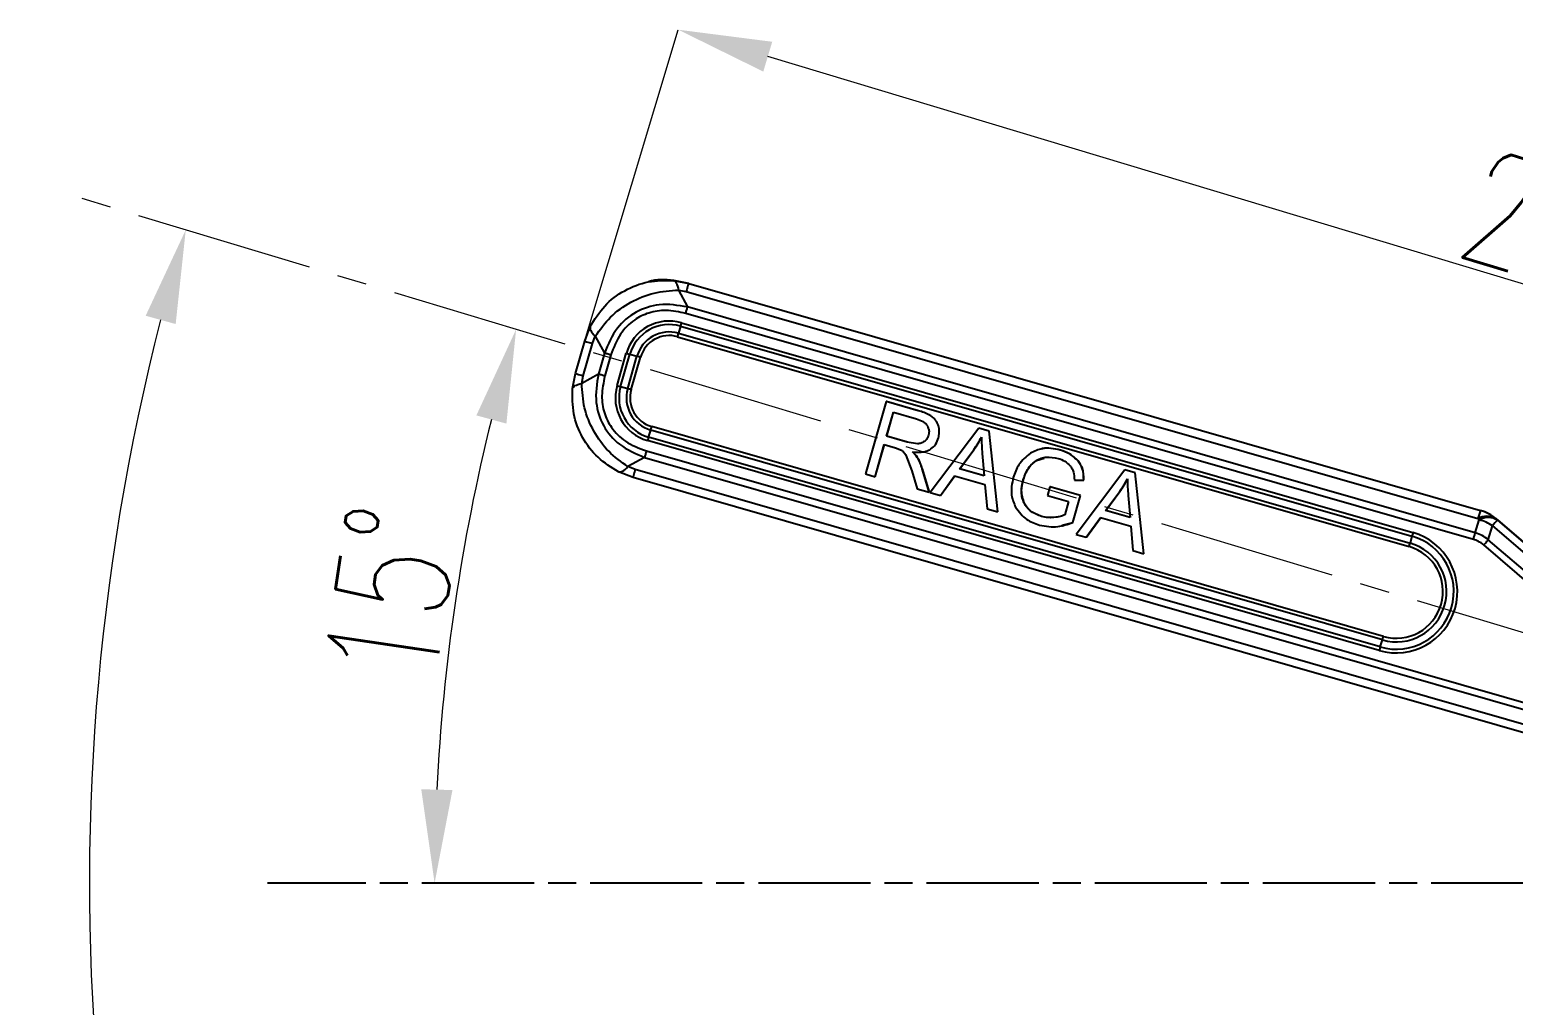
# Model space of a CAD drawing. Header units: millimetres. Extents: x 2448 to 4397, y 790 to 2168.
# Drawn here: x 3868.6 to 4027.4, y 1188.5 to 1292.8 of the extents above; entities that cross this region are included whole.
import ezdxf

# ---------------------------------------------------------------- set-up
doc = ezdxf.new("R2010")
doc.units = ezdxf.units.MM
doc.linetypes.add('AM_ISO08W050', pattern=[18, 12, -1.5, 3, -1.5])
doc.linetypes.add('CENTER2', pattern=[28.575, 19.05, -3.175, 3.175, -3.175])
for name, color, linetype, lineweight in [('AM_5', 3, 'Continuous', 25), ('AM_7', 4, 'AM_ISO08W050', 25), ('单点划线', 1, 'CENTER2', 13), ('标注', 3, 'Continuous', 13)]:
    doc.layers.add(name, color=color, linetype=linetype, lineweight=lineweight)
doc.styles.add('SLDTEXTSTYLE1', font='txt.shx', dxfattribs={"width": 0.7, "bigfont": 'gbcbig.shx'})
doc.dimstyles.new('SLDDIMSTYLE12$0', dxfattribs={"dimtxt": 12, "dimasz": 10, "dimexe": 0, "dimexo": 0.0625, "dimgap": 0.875, "dimtad": 1, "dimdec": 1, "dimlfac": 1.8, "dimrnd": 1e-09, "dimzin": 12, "dimdsep": 46, "dimtxsty": 'SLDTEXTSTYLE1', "dimcen": 0.09, "dimdle": 8.16, "dimclrd": 3, "dimclre": 3, "dimadec": 0, "dimazin": 3, "dimtfac": 1, "dimtdec": 1, "dimtofl": 0, "dimtmove": 0, "dimatfit": 3, "dimfxl": 0, "dimfrac": 2, "dimtolj": 1, "dimlwd": 5, "dimlwe": 5, "dimarcsym": 0})
doc.dimstyles.new('SLDDIMSTYLE12$2', dxfattribs={"dimtxt": 12, "dimasz": 10, "dimexe": 0, "dimexo": 0.0625, "dimgap": 0.875, "dimtad": 1, "dimdec": 1, "dimlfac": 1.8, "dimrnd": 1e-09, "dimzin": 12, "dimdsep": 46, "dimtxsty": 'SLDTEXTSTYLE1', "dimcen": 0.09, "dimdle": 8.16, "dimclrd": 3, "dimclre": 3, "dimadec": 0, "dimazin": 3, "dimtfac": 1, "dimtdec": 1, "dimtofl": 0, "dimtmove": 0, "dimatfit": 3, "dimfxl": 0, "dimfrac": 2, "dimtolj": 1, "dimlwd": 5, "dimlwe": 5, "dimarcsym": 0})

# ---------------------------------------------------------------- blocks, each defined once
blk = doc.blocks.new('*D70')
at = {"layer": 'Defpoints', "color": 0, "transparency": 16777216}
for p in [(3874.05, 1274.83), (3875.18, 1209.97), (4117.46, 1201.52), (4117.46, 1201.52), (3892.17, 1084.1)]:
    blk.add_point(p, dxfattribs=at)
at = {"layer": '标注', "color": 3, "linetype": 'Continuous', "lineweight": 5, "transparency": 16777216}
blk.add_arc((4117.46, 1201.52), 242.43, 165.602, 205.1646, dxfattribs=at)
at = {"layer": '标注', "color": 3, "transparency": 16777216}
for points in [[(3881.05, 1262.24), (3884.26, 1261.35), (3885.34, 1271.43)], [(3899.54, 1099.17), (3896.55, 1097.69), (3902.48, 1089.47)]]:
    blk.add_solid(points, dxfattribs=at)
at = {"layer": '标注', "color": 0, "transparency": 16777216, "insert": (3881.95, 1179.32), "char_height": 10, "attachment_point": 5, "rotation": 275.3833, "style": 'SLDTEXTSTYLE1'}
blk.add_mtext('\\A1;60%%D', dxfattribs=at)
blk = doc.blocks.new('*D71')
at = {"layer": 'AM_5', "color": 3, "linetype": 'Continuous', "lineweight": 5, "transparency": 16777216}
blk.add_arc((4117.36, 1201.55), 205.39, 166.0282, 177.2101, dxfattribs=at)
at = {"layer": 'AM_5', "color": 3, "transparency": 16777216}
for points in [[(3916.44, 1251.58), (3919.65, 1250.7), (3920.69, 1260.78)], [(3913.88, 1211.5), (3910.54, 1211.58), (3911.97, 1201.55)]]:
    blk.add_solid(points, dxfattribs=at)
at = {"layer": 'Defpoints', "color": 0, "transparency": 16777216}
for p in [(3874.05, 1274.83), (3915.86, 1241.35), (3894.08, 1201.55), (4117.46, 1201.52), (4120.61, 1201.55)]:
    blk.add_point(p, dxfattribs=at)
at = {"layer": 'AM_5', "color": 0, "transparency": 16777216, "insert": (3907.36, 1232.48), "char_height": 12, "attachment_point": 5, "rotation": 81.6192, "style": 'SLDTEXTSTYLE1'}
blk.add_mtext('\\A1;15%%D', dxfattribs=at)
blk = doc.blocks.new('*D53')
at = {"layer": 'AM_5', "color": 3, "linetype": 'Continuous', "lineweight": 5, "transparency": 16777216}
for p, q in [((3928.03, 1259.59), (3938.04, 1292.84)), ((4118.08, 1238.62), (3947.62, 1289.96))]:
    blk.add_line(p, q, dxfattribs=at)
at = {"layer": 'AM_5', "color": 3, "lineweight": 5, "transparency": 16777216}
blk.add_line((4117.38, 1201.61), (4127.65, 1235.73), dxfattribs=at)
at = {"layer": 'AM_5', "color": 3, "transparency": 16777216}
for points in [[(3948.1, 1291.55), (3947.14, 1288.36), (3938.04, 1292.84)], [(4118.56, 1240.21), (4117.6, 1237.02), (4127.65, 1235.73)]]:
    blk.add_solid(points, dxfattribs=at)
at = {"layer": 'Defpoints', "color": 0, "transparency": 16777216}
for p in [(3938.04, 1292.84), (3928.01, 1259.53), (4117.36, 1201.55)]:
    blk.add_point(p, dxfattribs=at)
at = {"layer": 'AM_5', "color": 0, "transparency": 16777216, "insert": (4033.01, 1271.42), "char_height": 12, "attachment_point": 5, "rotation": 343.2384, "style": 'SLDTEXTSTYLE1'}
blk.add_mtext('\\A1;225', dxfattribs=at)

msp = doc.modelspace()

# ---------------------------------------------------------------- linework, layer by layer
at = {"color": 7, "linetype": 'Continuous', "lineweight": 25}
for p, q in [((3934.814, 1265.854), (3934.781, 1265.847)), ((3937.532, 1266.009), (3939.16, 1265.701)), ((3939.183, 1265.706), (3937.558, 1266.014)), ((3939.183, 1265.706), (3939.16, 1265.701)), ((3939.16, 1265.701), (4023.875, 1241.407)), ((3939.183, 1265.706), (4023.899, 1241.412)), ((3938.07, 1264.984), (3939.048, 1263.181)), ((3938.07, 1264.984), (3938.885, 1264.83)), ((3938.885, 1264.83), (4023.6, 1240.536)), ((4023.131, 1238.318), (3938.846, 1262.489)), ((4023.333, 1239.011), (3939.048, 1263.181)), ((3928.028, 1259.531), (3928.627, 1261.072)), ((3938.267, 1261.116), (3938.066, 1260.37)), ((3938.267, 1261.116), (4016.558, 1238.665)), ((3938.373, 1261.49), (4016.664, 1239.039)), ((3927.036, 1256.07), (3928.028, 1259.531)), ((3927.874, 1255.816), (3928.866, 1259.277)), ((3928.866, 1259.277), (3929.165, 1260.048)), ((3929.165, 1260.048), (3930.143, 1258.245)), ((3937.961, 1259.996), (4016.252, 1237.544)), ((3938.066, 1260.37), (4016.357, 1237.918)), ((3930.143, 1258.245), (3929.498, 1255.996)), ((3930.831, 1258.046), (3930.186, 1255.796)), ((3931.493, 1254.766), (3932.485, 1258.227)), ((3931.87, 1254.659), (3932.862, 1258.12)), ((3932.633, 1254.447), (3933.625, 1257.908)), ((3932.862, 1258.12), (3933.625, 1257.908)), ((3933.01, 1254.34), (3934.002, 1257.801)), ((3926.727, 1254.444), (3927.036, 1256.07)), ((3929.498, 1255.996), (3927.719, 1255.003)), ((3927.719, 1255.003), (3927.874, 1255.816)), ((3931.87, 1254.659), (3932.633, 1254.447)), ((3960.296, 1253.055), (3958.076, 1245.311)), ((3960.314, 1253.058), (3960.296, 1253.055)), ((3963.722, 1252.072), (3960.296, 1253.055)), ((3963.74, 1252.076), (3960.314, 1253.058)), ((3960.343, 1249.351), (3961.077, 1251.911)), ((3960.36, 1249.355), (3961.092, 1251.907)), ((3961.077, 1251.911), (3963.52, 1251.21)), ((3963.74, 1252.076), (3963.722, 1252.072)), ((3964.936, 1251.625), (3964.918, 1251.621)), ((3934.866, 1249.254), (3935.094, 1250.006)), ((4013.386, 1227.555), (3935.094, 1250.006)), ((4013.495, 1227.93), (3935.204, 1250.381)), ((3970.2, 1250.22), (3965.008, 1243.329)), ((3970.218, 1250.224), (3970.2, 1250.22)), ((3971.303, 1249.904), (3970.2, 1250.22)), ((3971.321, 1249.908), (3970.218, 1250.224)), ((3971.321, 1249.908), (3971.303, 1249.904)), ((3972.239, 1241.255), (3971.303, 1249.904)), ((3972.257, 1241.259), (3971.321, 1249.908)), ((4013.048, 1226.427), (3934.757, 1248.879)), ((4013.157, 1226.803), (3934.866, 1249.254)), ((3959.1, 1245.018), (3960.087, 1248.459)), ((3959.118, 1245.021), (3960.102, 1248.455)), ((3960.087, 1248.459), (3961.28, 1248.117)), ((3960.36, 1249.355), (3960.343, 1249.351)), ((3962.549, 1248.718), (3960.343, 1249.351)), ((3962.567, 1248.722), (3960.36, 1249.355)), ((3961.28, 1248.117), (3961.927, 1247.866)), ((3962.567, 1248.722), (3962.549, 1248.718)), ((3963.634, 1248.536), (3962.549, 1248.718)), ((3968.148, 1245.873), (3969.654, 1247.898)), ((3968.166, 1245.877), (3969.672, 1247.902)), ((3969.672, 1247.902), (3969.654, 1247.898)), ((3976.827, 1247.986), (3976.809, 1247.983)), ((3934.434, 1247.09), (3932.655, 1246.097)), ((3934.434, 1247.09), (4036.5, 1217.821)), ((3934.629, 1247.781), (4036.695, 1218.512)), ((3962.409, 1247.318), (3963.047, 1245.634)), ((3964.372, 1247.695), (3964.39, 1247.699)), ((3970.577, 1247.49), (3970.776, 1245.119)), ((3976.379, 1246.756), (3976.361, 1246.753)), ((3976.379, 1246.756), (3977.19, 1247.005)), ((3978.937, 1247.861), (3978.919, 1247.857)), ((3980.843, 1246.707), (3980.826, 1246.703)), ((3933.206, 1244.938), (3931.663, 1245.538)), ((3933.428, 1245.797), (3932.655, 1246.097)), ((4035.878, 1215.495), (3933.207, 1244.938)), ((4036.099, 1216.354), (3933.428, 1245.797)), ((3958.076, 1245.311), (3959.1, 1245.018)), ((3959.118, 1245.021), (3959.1, 1245.018)), ((3963.047, 1245.634), (3963.608, 1243.725)), ((3964.168, 1245.858), (3964.15, 1245.854)), ((3964.896, 1243.356), (3964.15, 1245.854)), ((3964.913, 1243.359), (3964.168, 1245.858)), ((3966.09, 1243.019), (3967.618, 1245.123)), ((3966.108, 1243.023), (3967.631, 1245.119)), ((3967.618, 1245.123), (3970.849, 1244.196)), ((3968.166, 1245.877), (3968.148, 1245.873)), ((3970.776, 1245.119), (3968.148, 1245.873)), ((3970.776, 1245.129), (3968.166, 1245.877)), ((3985.818, 1245.742), (3980.626, 1238.85)), ((3985.836, 1245.745), (3985.818, 1245.742)), ((3986.921, 1245.425), (3985.818, 1245.742)), ((3986.939, 1245.429), (3985.836, 1245.745)), ((3986.939, 1245.429), (3986.921, 1245.425)), ((3987.857, 1236.777), (3986.921, 1245.425)), ((3987.875, 1236.781), (3986.939, 1245.429)), ((3963.608, 1243.725), (3964.896, 1243.356)), ((3964.913, 1243.359), (3964.896, 1243.356)), ((3965.008, 1243.329), (3966.09, 1243.019)), ((3970.849, 1244.196), (3971.083, 1241.587)), ((3974.976, 1244.707), (3974.958, 1244.703)), ((3977.805, 1243.932), (3977.544, 1243.024)), ((3977.823, 1243.936), (3977.805, 1243.932)), ((3981.077, 1242.994), (3977.805, 1243.932)), ((3981.095, 1242.998), (3977.823, 1243.936)), ((3980.426, 1244.666), (3981.429, 1244.658)), ((3981.447, 1244.662), (3981.429, 1244.658)), ((3983.766, 1241.394), (3985.272, 1243.419)), ((3983.784, 1241.398), (3985.29, 1243.423)), ((3985.29, 1243.423), (3985.272, 1243.419)), ((3966.108, 1243.023), (3966.09, 1243.019)), ((3971.083, 1241.587), (3972.239, 1241.255)), ((3975.071, 1242.193), (3975.053, 1242.189)), ((3977.544, 1243.024), (3979.814, 1242.374)), ((3979.814, 1242.374), (3979.399, 1240.927)), ((3980.255, 1240.128), (3981.077, 1242.994)), ((3980.273, 1240.131), (3981.095, 1242.998)), ((3981.095, 1242.998), (3981.077, 1242.994)), ((3986.195, 1243.012), (3986.395, 1240.641)), ((3972.257, 1241.259), (3972.239, 1241.255)), ((3976.939, 1240.774), (3976.921, 1240.77)), ((3978.449, 1240.683), (3978.431, 1240.679)), ((3978.924, 1240.773), (3978.449, 1240.683)), ((3979.137, 1239.818), (3980.273, 1240.131)), ((3980.273, 1240.131), (3980.255, 1240.128)), ((3981.708, 1238.54), (3983.237, 1240.644)), ((3981.726, 1238.544), (3983.249, 1240.64)), ((3983.237, 1240.644), (3986.467, 1239.717)), ((3983.784, 1241.398), (3983.766, 1241.394)), ((3986.395, 1240.641), (3983.766, 1241.394)), ((3986.394, 1240.65), (3983.784, 1241.398)), ((4023.333, 1239.011), (4023.751, 1240.406)), ((4023.6, 1240.536), (4023.751, 1240.406)), ((4023.875, 1241.407), (4023.899, 1241.412)), ((4025.555, 1240.505), (4025.579, 1240.51)), ((4025.555, 1240.505), (4025.706, 1240.375)), ((4025.717, 1240.394), (4025.564, 1240.523)), ((4025.579, 1240.51), (4025.732, 1240.381)), ((4025.706, 1240.375), (4030.683, 1236.13)), ((4025.732, 1240.381), (4030.709, 1236.135)), ((3979.132, 1239.767), (3979.15, 1239.771)), ((3980.626, 1238.85), (3981.708, 1238.54)), ((3981.726, 1238.544), (3981.708, 1238.54)), ((3986.467, 1239.717), (3986.701, 1237.108)), ((4016.558, 1238.665), (4016.357, 1237.918)), ((4024.726, 1238.284), (4025.172, 1239.774)), ((4025.172, 1239.774), (4030.149, 1235.528)), ((3986.701, 1237.108), (3987.857, 1236.777)), ((4029.607, 1233.14), (4024.24, 1237.718)), ((4030.093, 1233.706), (4024.726, 1238.284)), ((3987.875, 1236.781), (3987.857, 1236.777)), ((4013.157, 1226.803), (4013.386, 1227.555))]:
    msp.add_line(p, q, dxfattribs=at)
for centre, radius, start, end in [((3937.061, 1256.915), 4.759, 73.99917, 164.00247), ((3937.063, 1256.916), 4.37, 73.99917, 164.00247), ((3966.427, 1253.402), 29.197, 163.9172, 164.67984), ((3937.076, 1256.918), 3.59, 73.99917, 164.00247), ((3937.078, 1256.919), 3.201, 73.99917, 164.00247), ((3909.905, 1268.084), 29.199, 343.91719, 344.67981), ((3947.952, 1312.01), 55.963, 253.95603, 254.35706), ((3918.534, 1204.014), 55.967, 73.95602, 74.35704), ((3936.069, 1253.454), 4.76, 164.00083, 253.99752), ((3946.96, 1308.55), 55.963, 253.95603, 254.35706), ((3936.071, 1253.455), 4.37, 164.00075, 253.99756), ((3936.084, 1253.458), 3.591, 164.00075, 253.99757), ((3917.542, 1200.554), 55.967, 73.95602, 74.35704), ((3936.087, 1253.458), 3.201, 164.00056, 253.99766), ((3906.63, 1258.53), 29.714, 343.32882, 344.08236), ((3963.331, 1240.73), 29.714, 163.32881, 164.08236), ((4036.141, 1237.057), 13.015, 160.47239, 164.49357), ((4024.551, 1238.857), 1.93, 58.66161, 119.51448), ((4024.702, 1238.727), 1.93, 58.66153, 119.51425), ((4022.227, 1235.07), 5.55, 57.94933, 74.06129), ((4022.634, 1237.082), 4.5, 49.53467, 73.99864), ((4022.658, 1237.087), 4.5, 49.53467, 73.99864), ((4037.409, 1229.455), 16.006, 136.98242, 139.86093), ((4014.856, 1232.733), 6.56, 254.00246, 74), ((4014.858, 1232.734), 6.17, 254.00238, 74.00008), ((4044.719, 1230.95), 29.198, 163.91719, 164.67983), ((4014.871, 1232.737), 5.391, 254.00253, 73.99993), ((4014.873, 1232.737), 5.001, 254.00255, 73.99991), ((3988.197, 1245.633), 29.198, 343.91719, 344.67983), ((3984.92, 1236.079), 29.715, 343.32883, 344.08237), ((4041.621, 1218.279), 29.713, 163.32879, 164.08235)]:
    msp.add_arc(centre, radius, start, end, dxfattribs=at)
for points, knots in [([(3928.627, 1261.072), (3929.1, 1261.845), (3930.043, 1263.385), (3932.252, 1265.026), (3934.816, 1266.031), (3936.625, 1266.016), (3937.532, 1266.009)], [0, 0, 0, 0, 0.2509207, 0.5000162, 0.7490448, 1, 1, 1, 1]), ([(3937.558, 1266.014), (3936.635, 1266.095), (3935.694, 1266.177), (3934.832, 1265.853), (3934.816, 1265.847)], [0, 0, 0, 0, 0.9811751, 1, 1, 1, 1]), ([(3937.532, 1266.009), (3937.642, 1265.953), (3937.862, 1265.842), (3938.001, 1265.27), (3938.07, 1264.984)], [0, 0, 0, 0, 0.5000005, 1, 1, 1, 1]), ([(3929.165, 1260.048), (3929.671, 1260.759), (3930.678, 1262.176), (3932.914, 1263.767), (3935.451, 1264.822), (3937.195, 1264.93), (3938.07, 1264.984)], [0, 0, 0, 0, 0.2509209, 0.5000162, 0.7490448, 1, 1, 1, 1]), ([(3939.048, 1263.181), (3938.031, 1263.346), (3936.145, 1263.651), (3933.446, 1262.761), (3931.274, 1260.942), (3930.538, 1259.188), (3930.143, 1258.245)], [0, 0, 0, 0, 0.2702915, 0.5008839, 0.7316205, 1, 1, 1, 1]), ([(3938.846, 1262.489), (3938.142, 1262.638), (3936.832, 1262.917), (3934.912, 1262.631), (3933.192, 1261.798), (3931.665, 1260.268), (3931.123, 1258.824), (3930.831, 1258.046)], [0, 0, 0, 0, 0.2085412, 0.3881399, 0.5544367, 0.759769, 1, 1, 1, 1]), ([(3928.627, 1261.072), (3928.608, 1260.946), (3928.569, 1260.692), (3928.966, 1260.263), (3929.165, 1260.048)], [0, 0, 0, 0, 0.49686735, 1, 1, 1, 1]), ([(3929.498, 1255.996), (3929.333, 1254.978), (3929.027, 1253.092), (3929.918, 1250.392), (3931.738, 1248.221), (3933.492, 1247.485), (3934.434, 1247.09)], [0, 0, 0, 0, 0.2705363, 0.5011773, 0.7319034, 1, 1, 1, 1]), ([(3931.663, 1245.538), (3930.889, 1246.012), (3929.347, 1246.956), (3927.705, 1249.166), (3926.701, 1251.73), (3926.718, 1253.537), (3926.727, 1254.444)], [0, 0, 0, 0, 0.2509467, 0.4999848, 0.7490685, 1, 1, 1, 1]), ([(3926.727, 1254.444), (3926.776, 1254.558), (3926.876, 1254.785), (3927.438, 1254.93), (3927.719, 1255.003)], [0, 0, 0, 0, 0.50000085, 1, 1, 1, 1]), ([(3932.655, 1246.097), (3931.941, 1246.605), (3930.518, 1247.616), (3928.924, 1249.854), (3927.872, 1252.389), (3927.77, 1254.13), (3927.719, 1255.003)], [0, 0, 0, 0, 0.2509467, 0.4999847, 0.7490684, 1, 1, 1, 1]), ([(3930.186, 1255.796), (3930.037, 1255.092), (3929.758, 1253.781), (3930.045, 1251.86), (3930.878, 1250.14), (3932.409, 1248.615), (3933.852, 1248.073), (3934.629, 1247.781)], [0, 0, 0, 0, 0.20872371, 0.38836947, 0.55468562, 0.75997191, 1, 1, 1, 1]), ([(3963.52, 1251.21), (3963.768, 1251.127), (3964.126, 1251.005), (3964.522, 1250.721), (3964.645, 1250.539), (3964.703, 1250.454)], [0, 0, 0, 0, 0.5431864, 0.7867589, 1, 1, 1, 1]), ([(3964.918, 1251.621), (3964.728, 1251.709), (3964.341, 1251.89), (3963.931, 1252.011), (3963.722, 1252.072)], [0, 0, 0, 0, 0.4889255, 1, 1, 1, 1]), ([(3964.936, 1251.625), (3964.746, 1251.713), (3964.359, 1251.894), (3963.949, 1252.014), (3963.74, 1252.076)], [0, 0, 0, 0, 0.4889255, 1, 1, 1, 1]), ([(3965.59, 1251.043), (3965.481, 1251.17), (3965.286, 1251.397), (3965.031, 1251.552), (3964.918, 1251.621)], [0, 0, 0, 0, 0.5575462, 1, 1, 1, 1]), ([(3964.703, 1250.454), (3964.772, 1250.293), (3964.875, 1250.056), (3964.881, 1249.711), (3964.844, 1249.548), (3964.825, 1249.465)], [0, 0, 0, 0, 0.508701, 0.7517829, 1, 1, 1, 1]), ([(3965.945, 1250.184), (3965.907, 1250.361), (3965.841, 1250.67), (3965.665, 1250.932), (3965.59, 1251.043)], [0, 0, 0, 0, 0.5738958, 1, 1, 1, 1]), ([(3965.882, 1249.168), (3965.924, 1249.358), (3965.999, 1249.694), (3965.961, 1250.035), (3965.945, 1250.184)], [0, 0, 0, 0, 0.5655054, 1, 1, 1, 1]), ([(3963.095, 1247.676), (3963.357, 1247.651), (3963.843, 1247.604), (3964.53, 1247.704), (3965.132, 1247.973), (3965.63, 1248.471), (3965.795, 1248.928), (3965.882, 1249.168)], [0, 0, 0, 0, 0.2248507, 0.4169148, 0.5876668, 0.7832367, 1, 1, 1, 1]), ([(3964.372, 1248.801), (3964.259, 1248.728), (3964.034, 1248.582), (3963.767, 1248.551), (3963.634, 1248.536)], [0, 0, 0, 0, 0.50112496, 1, 1, 1, 1]), ([(3964.825, 1249.465), (3964.777, 1249.335), (3964.681, 1249.076), (3964.475, 1248.893), (3964.372, 1248.801)], [0, 0, 0, 0, 0.5017512, 1, 1, 1, 1]), ([(3969.654, 1247.898), (3969.819, 1248.135), (3970.123, 1248.572), (3970.371, 1249.043), (3970.484, 1249.259)], [0, 0, 0, 0, 0.5419592, 1, 1, 1, 1]), ([(3969.672, 1247.902), (3969.837, 1248.138), (3970.141, 1248.576), (3970.388, 1249.047), (3970.502, 1249.263)], [0, 0, 0, 0, 0.5419592, 1, 1, 1, 1]), ([(3970.484, 1249.259), (3970.491, 1248.971), (3970.506, 1248.38), (3970.553, 1247.791), (3970.577, 1247.49)], [0, 0, 0, 0, 0.4886907, 1, 1, 1, 1]), ([(3978.919, 1247.857), (3978.589, 1247.934), (3977.963, 1248.081), (3976.843, 1248.07), (3976.148, 1247.74), (3975.732, 1247.543)], [0, 0, 0, 0, 0.308178, 0.5862676, 1, 1, 1, 1]), ([(3978.937, 1247.861), (3978.609, 1247.932), (3977.985, 1248.068), (3977.246, 1248.118), (3976.901, 1247.978), (3976.839, 1247.953)], [0, 0, 0, 0, 0.4764978, 0.9064737, 1, 1, 1, 1]), ([(3961.927, 1247.866), (3962.007, 1247.802), (3962.2, 1247.649), (3962.331, 1247.44), (3962.409, 1247.318)], [0, 0, 0, 0, 0.4142729, 1, 1, 1, 1]), ([(3964.15, 1245.854), (3964.01, 1246.288), (3963.788, 1246.977), (3963.283, 1247.487), (3963.095, 1247.676)], [0, 0, 0, 0, 0.628575, 1, 1, 1, 1]), ([(3964.168, 1245.858), (3964.028, 1246.292), (3963.806, 1246.981), (3963.301, 1247.491), (3963.113, 1247.68)], [0, 0, 0, 0, 0.628575, 1, 1, 1, 1]), ([(3975.732, 1247.543), (3975.272, 1247.165), (3974.417, 1246.463), (3974.056, 1245.422), (3973.89, 1244.941)], [0, 0, 0, 0, 0.5381648, 1, 1, 1, 1]), ([(3974.958, 1244.703), (3975.113, 1245.132), (3975.335, 1245.751), (3975.88, 1246.413), (3976.203, 1246.641), (3976.361, 1246.753)], [0, 0, 0, 0, 0.5344662, 0.7714045, 1, 1, 1, 1]), ([(3974.976, 1244.707), (3975.145, 1245.191), (3975.429, 1246.01), (3976.104, 1246.54), (3976.379, 1246.756)], [0, 0, 0, 0, 0.5921782, 1, 1, 1, 1]), ([(3976.361, 1246.753), (3976.531, 1246.842), (3976.869, 1247.02), (3977.664, 1247.186), (3978.266, 1247.066), (3978.679, 1246.983)], [0, 0, 0, 0, 0.2394886, 0.4785859, 1, 1, 1, 1]), ([(3978.679, 1246.983), (3978.931, 1246.895), (3979.421, 1246.724), (3979.793, 1246.362), (3979.974, 1246.186)], [0, 0, 0, 0, 0.512975, 1, 1, 1, 1]), ([(3980.826, 1246.703), (3980.531, 1246.982), (3979.978, 1247.506), (3979.256, 1247.745), (3978.919, 1247.857)], [0, 0, 0, 0, 0.5318982, 1, 1, 1, 1]), ([(3980.843, 1246.707), (3980.549, 1246.985), (3979.996, 1247.509), (3979.274, 1247.749), (3978.937, 1247.861)], [0, 0, 0, 0, 0.53189815, 1, 1, 1, 1]), ([(3981.429, 1244.658), (3981.424, 1245.092), (3981.417, 1245.837), (3981, 1246.447), (3980.826, 1246.703)], [0, 0, 0, 0, 0.5814657, 1, 1, 1, 1]), ([(3981.447, 1244.662), (3981.442, 1245.096), (3981.435, 1245.841), (3981.018, 1246.451), (3980.843, 1246.707)], [0, 0, 0, 0, 0.5814657, 1, 1, 1, 1]), ([(3931.663, 1245.538), (3931.784, 1245.523), (3932.026, 1245.491), (3932.445, 1245.894), (3932.655, 1246.097)], [0, 0, 0, 0, 0.4968674, 1, 1, 1, 1]), ([(3973.89, 1244.941), (3973.757, 1244.303), (3973.529, 1243.204), (3973.962, 1242.179), (3974.144, 1241.747)], [0, 0, 0, 0, 0.5794862, 1, 1, 1, 1]), ([(3979.974, 1246.186), (3980.05, 1246.086), (3980.204, 1245.885), (3980.408, 1245.376), (3980.418, 1244.956), (3980.426, 1244.666)], [0, 0, 0, 0, 0.23103556, 0.46846759, 1, 1, 1, 1]), ([(3985.272, 1243.419), (3985.437, 1243.656), (3985.741, 1244.093), (3985.989, 1244.564), (3986.102, 1244.78)], [0, 0, 0, 0, 0.54195929, 1, 1, 1, 1]), ([(3985.29, 1243.423), (3985.455, 1243.66), (3985.759, 1244.097), (3986.007, 1244.568), (3986.12, 1244.784)], [0, 0, 0, 0, 0.5419593, 1, 1, 1, 1]), ([(3986.102, 1244.78), (3986.109, 1244.492), (3986.124, 1243.901), (3986.171, 1243.313), (3986.195, 1243.012)], [0, 0, 0, 0, 0.4886908, 1, 1, 1, 1]), ([(3975.053, 1242.189), (3974.978, 1242.369), (3974.825, 1242.735), (3974.716, 1243.597), (3974.859, 1244.249), (3974.958, 1244.703)], [0, 0, 0, 0, 0.2264152, 0.4626215, 1, 1, 1, 1]), ([(3975.071, 1242.193), (3974.933, 1242.626), (3974.668, 1243.457), (3974.876, 1244.302), (3974.976, 1244.707)], [0, 0, 0, 0, 0.520635, 1, 1, 1, 1]), ([(3974.144, 1241.747), (3974.501, 1241.267), (3975.167, 1240.373), (3976.215, 1240.008), (3976.7, 1239.839)], [0, 0, 0, 0, 0.53725916, 1, 1, 1, 1]), ([(3976.921, 1240.77), (3976.52, 1240.919), (3975.937, 1241.137), (3975.342, 1241.696), (3975.149, 1242.026), (3975.053, 1242.189)], [0, 0, 0, 0, 0.5264104, 0.7642346, 1, 1, 1, 1]), ([(3976.939, 1240.774), (3976.485, 1240.94), (3975.707, 1241.224), (3975.258, 1241.908), (3975.071, 1242.193)], [0, 0, 0, 0, 0.5837878, 1, 1, 1, 1]), ([(3976.7, 1239.839), (3977.358, 1239.727), (3978.573, 1239.522), (3979.727, 1239.937), (3980.255, 1240.128)], [0, 0, 0, 0, 0.5424178, 1, 1, 1, 1]), ([(3978.431, 1240.679), (3978.176, 1240.653), (3977.668, 1240.599), (3977.169, 1240.713), (3976.921, 1240.77)], [0, 0, 0, 0, 0.5020846, 1, 1, 1, 1]), ([(3978.449, 1240.683), (3978.163, 1240.655), (3977.654, 1240.605), (3977.157, 1240.722), (3976.939, 1240.774)], [0, 0, 0, 0, 0.5618251, 1, 1, 1, 1]), ([(3979.399, 1240.927), (3979.288, 1240.882), (3978.977, 1240.757), (3978.644, 1240.71), (3978.431, 1240.679)], [0, 0, 0, 0, 0.3598376, 1, 1, 1, 1]), ([(4024.726, 1238.284), (4024.51, 1238.442), (4024.082, 1238.754), (4023.581, 1238.926), (4023.333, 1239.011)], [0, 0, 0, 0, 0.50495342, 1, 1, 1, 1]), ([(4024.24, 1237.718), (4024.047, 1237.864), (4023.707, 1238.122), (4023.305, 1238.259), (4023.131, 1238.318)], [0, 0, 0, 0, 0.56777287, 1, 1, 1, 1])]:
    msp.add_open_spline(points, degree=3, knots=knots, dxfattribs=at)
for points in [[(3939.16, 1265.701), (3939.144, 1265.661), (3939.112, 1265.581), (3938.961, 1265.08), (3938.885, 1264.83)], [(3938.846, 1262.489), (3938.865, 1262.555), (3938.904, 1262.689), (3938.959, 1262.879), (3939.009, 1263.05), (3939.035, 1263.138), (3939.048, 1263.181)], [(3928.028, 1259.531), (3928.062, 1259.518), (3928.13, 1259.494), (3928.621, 1259.349), (3928.866, 1259.277)], [(3930.831, 1258.046), (3930.765, 1258.065), (3930.631, 1258.103), (3930.442, 1258.158), (3930.272, 1258.207), (3930.186, 1258.232), (3930.143, 1258.245)], [(3927.036, 1256.07), (3927.07, 1256.058), (3927.138, 1256.033), (3927.629, 1255.889), (3927.874, 1255.816)], [(3930.186, 1255.796), (3930.12, 1255.816), (3929.986, 1255.854), (3929.797, 1255.908), (3929.627, 1255.958), (3929.541, 1255.983), (3929.498, 1255.996)], [(3934.629, 1247.781), (3934.61, 1247.714), (3934.572, 1247.581), (3934.518, 1247.392), (3934.47, 1247.221), (3934.446, 1247.134), (3934.434, 1247.09)], [(3933.428, 1245.797), (3933.36, 1245.549), (3933.226, 1245.051), (3933.213, 1244.976), (3933.207, 1244.938)], [(4023.131, 1238.318), (4023.15, 1238.385), (4023.189, 1238.519), (4023.244, 1238.708), (4023.294, 1238.88), (4023.32, 1238.967), (4023.333, 1239.011)], [(4024.24, 1237.718), (4024.287, 1237.774), (4024.382, 1237.884), (4024.516, 1238.041), (4024.636, 1238.181), (4024.696, 1238.25), (4024.726, 1238.284)]]:
    msp.add_open_spline(points, degree=3, dxfattribs=at)
at = {"layer": 'AM_7'}
msp.add_line((4120.611, 1201.547), (3894.079, 1201.547), dxfattribs=at)
at = {"layer": '单点划线'}
msp.add_line((4117.462, 1201.515), (3874.048, 1274.829), dxfattribs=at)

# ---------------------------------------------------------------- dimensions: what is measured, and where the dimension line sits
at = {"layer": 'AM_5'}
dim = msp.add_linear_dim(base=(3938.042, 1292.843), p1=(4117.357, 1201.547), p2=(3928.009, 1259.531), angle=163.23837, text='225', dimstyle='SLDDIMSTYLE12$0', override={"dimlfac": 1, "dimpost": ''}, dxfattribs=at)
dim.commit()
dim.dimension.update_dxf_attribs({"geometry": '*D53', "text_midpoint": (4031.026, 1264.837), "dimtype": 160})
dim = msp.add_angular_dim_2l(base=(3915.861, 1241.351), line1=((4117.462, 1201.515), (3874.048, 1274.829)), line2=((4120.611, 1201.547), (3894.079, 1201.547)), text='15%%D', dimstyle='SLDDIMSTYLE12$2', override={"dimlfac": 1}, dxfattribs=at)
dim.commit()
dim.dimension.update_dxf_attribs({"geometry": '*D71', "text_midpoint": (3907.359, 1232.485)})
at = {"layer": '标注'}
dim = msp.add_angular_dim_2l(base=(3875.184, 1209.969), line1=((4117.462, 1201.515), (3874.048, 1274.829)), line2=((4117.462, 1201.515), (3892.172, 1084.096)), text='60%%D', dimstyle='SLDDIMSTYLE12$2', override={"dimtxt": 10, "dimadec": 3, "dimtdec": 3, "dimtzin": 0}, dxfattribs=at)
dim.commit()
dim.dimension.update_dxf_attribs({"geometry": '*D70', "text_midpoint": (3881.955, 1179.323)})

doc.saveas('drawing.dxf')
